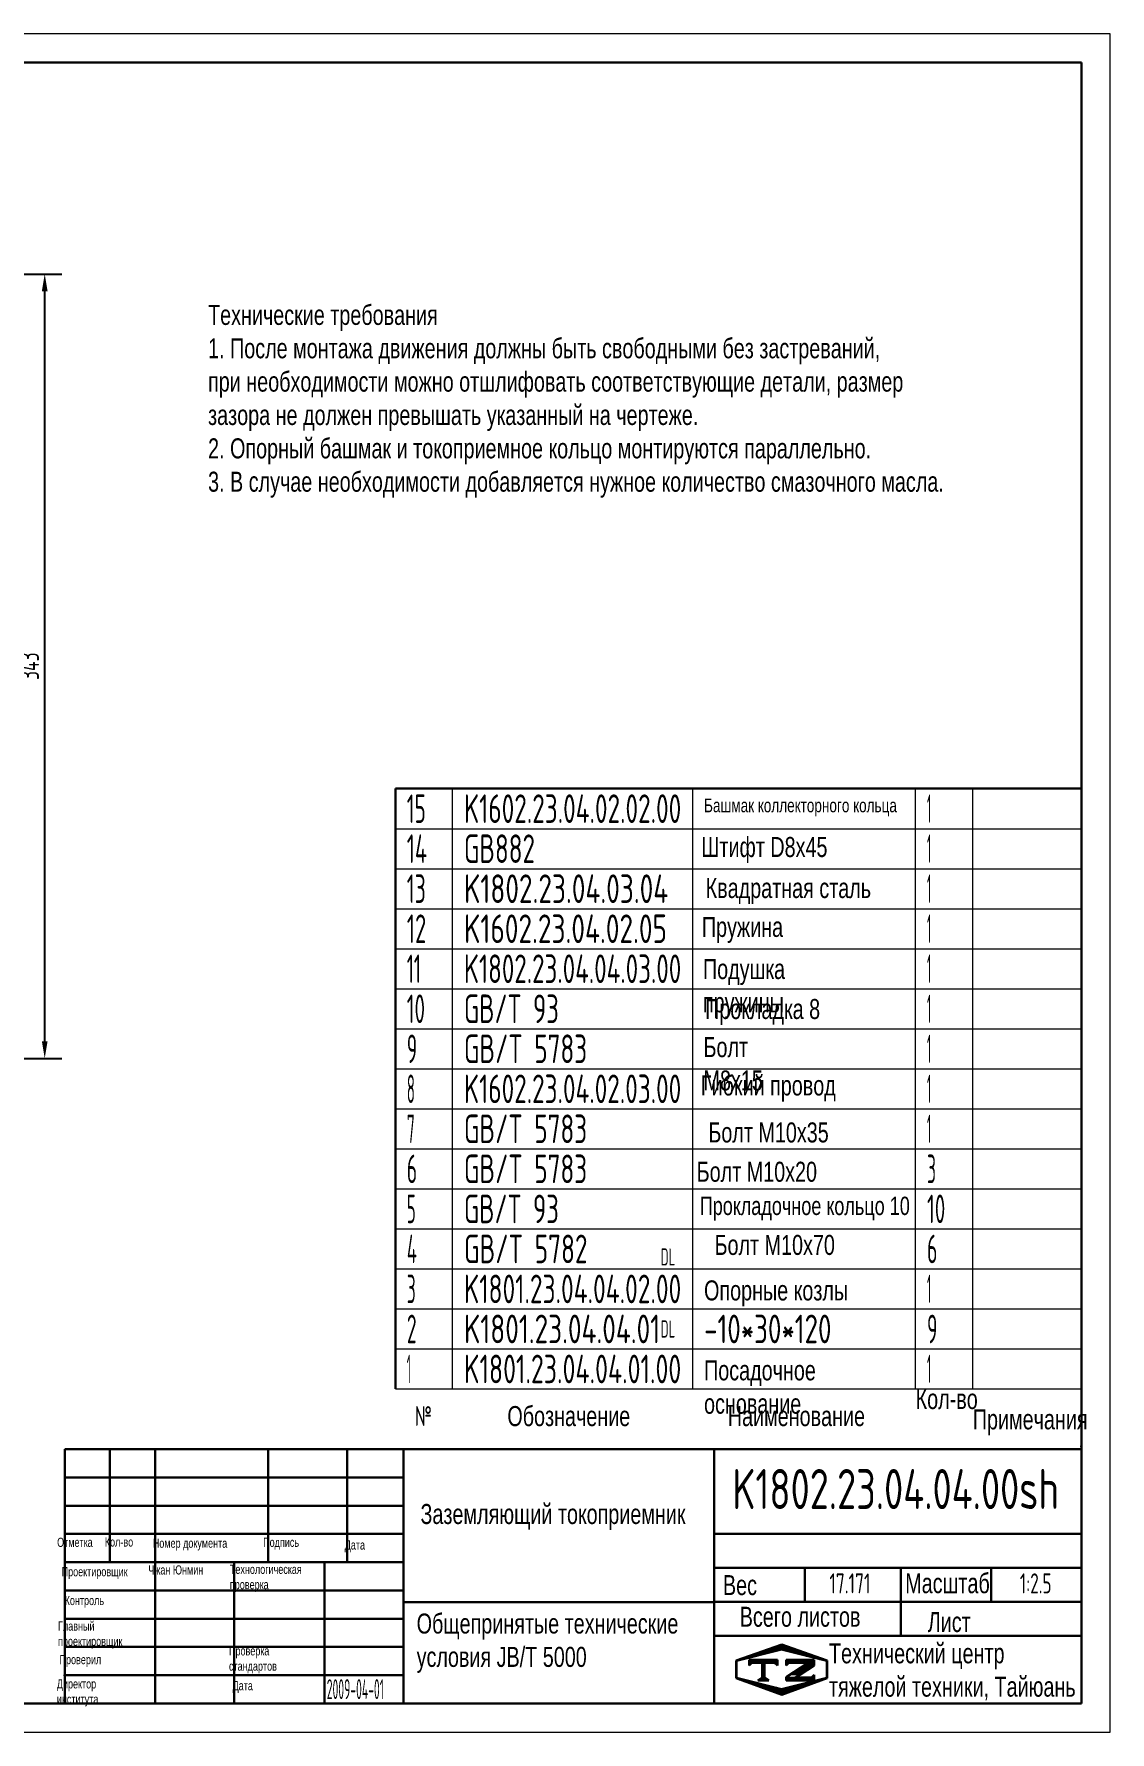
# Model space of a CAD drawing. Header units: millimetres. Extents: x 0 to 1050, y 0 to 742.
# Drawn here: x 579 to 1050, y 0 to 742 of the extents above; entities that cross this region are included whole.
import ezdxf
from ezdxf.enums import TextEntityAlignment as Align

# ---------------------------------------------------------------- set-up
doc = ezdxf.new("R2010")
doc.units = ezdxf.units.MM
doc.header["$LTSCALE"] = 25
doc.linetypes.add('F', pattern=[0.75, 0.5, -0.25])
doc.layers.get('0').update_dxf_attribs({"lineweight": 30})
doc.layers.get('Defpoints').update_dxf_attribs({"lineweight": 30})
for name, color, linetype, lineweight in [('01', 7, 'Continuous', 30), ('02', 1, 'Continuous', 13), ('04', 2, 'F', 13), ('08', 1, 'Continuous', 13), ('11', 3, 'Continuous', 13), ('THICK', 7, 'Continuous', 30)]:
    doc.layers.add(name, color=color, linetype=linetype, lineweight=lineweight)
doc.styles.get("Standard").update_dxf_attribs({"font": 'isocp', "width": 0.707, "bigfont": 'intecad.shx'})
doc.dimstyles.new('INTE', dxfattribs={"dimscale": 2.5, "dimtxt": 3.5, "dimasz": 3, "dimexe": 3, "dimexo": 0, "dimgap": 1, "dimtad": 1, "dimdec": 1, "dimdsep": 46, "dimtxsty": 'Standard', "dimcen": 0, "dimclrd": 1, "dimclre": 1, "dimclrt": 3, "dimaunit": 1, "dimadec": 0, "dimazin": 0, "dimtfac": 1, "dimtdec": 1, "dimtmove": 0, "dimatfit": 0, "dimfxl": 1, "dimarcsym": 0})

# ---------------------------------------------------------------- blocks, each defined once
blk = doc.blocks.new('*D9')
at = {"layer": '08', "color": 1, "lineweight": -2, "ltscale": 1.666667}
for p, q in [((371.06, 637.53), (591.67, 637.53)), ((584.17, 302.03), (584.17, 630.03)), ((509.1, 294.53), (591.67, 294.53))]:
    blk.add_line(p, q, dxfattribs=at)
at = {"layer": '08', "color": 1, "ltscale": 1.666667}
for points in [[(582.92, 630.03), (585.42, 630.03), (584.17, 637.53)], [(582.92, 302.03), (585.42, 302.03), (584.17, 294.53)]]:
    blk.add_solid(points, dxfattribs=at)
at = {"layer": 'Defpoints', "color": 0, "ltscale": 1.666667}
for p in [(371.06, 637.53), (584.17, 637.53), (509.1, 294.53)]:
    blk.add_point(p, dxfattribs=at)
at = {"layer": '08', "color": 3, "ltscale": 1.666667, "insert": (577.29, 466.03), "char_height": 8.75, "attachment_point": 5, "rotation": 90}
blk.add_mtext('343', dxfattribs=at)
blk = doc.blocks.new('*U31')
at = {"layer": '01'}
for points in [[(415, 292), (25, 292)], [(415, 5), (415, 292)], [(25, 5), (415, 5)]]:
    blk.add_lwpolyline(points, dxfattribs=at)
at = {"layer": '02'}
for points in [[(420, 297), (0, 297)], [(420, 0), (420, 297)], [(0, 0), (420, 0)]]:
    blk.add_lwpolyline(points, dxfattribs=at)
blk = doc.blocks.new('*U33')
at = {"layer": '01'}
for p, q in [((0, -17.5), (0, 0)), ((300, -17.5), (300, 0))]:
    blk.add_line(p, q, dxfattribs=at)
at = {"layer": '02'}
for p, q in [((0, 0), (25, 0)), ((25, -17.5), (25, 0)), ((25, 0), (130, 0)), ((130, -17.5), (130, 0)), ((130, 0), (227.5, 0)), ((227.5, -17.5), (227.5, 0)), ((227.5, 0), (252.5, 0)), ((252.5, -17.5), (252.5, 0)), ((252.5, 0), (300, 0))]:
    blk.add_line(p, q, dxfattribs=at)
blk = doc.blocks.new('*U34')
at = {"layer": '01'}
for p, q in [((0, -17.5), (0, 0)), ((300, -17.5), (300, 0))]:
    blk.add_line(p, q, dxfattribs=at)
at = {"layer": '02'}
for p, q in [((0, 0), (25, 0)), ((25, -17.5), (25, 0)), ((25, 0), (130, 0)), ((130, -17.5), (130, 0)), ((130, 0), (227.5, 0)), ((227.5, -17.5), (227.5, 0)), ((227.5, 0), (252.5, 0)), ((252.5, -17.5), (252.5, 0)), ((252.5, 0), (300, 0))]:
    blk.add_line(p, q, dxfattribs=at)
blk = doc.blocks.new('*U35')
at = {"layer": '01'}
for p, q in [((0, -17.5), (0, 0)), ((300, -17.5), (300, 0))]:
    blk.add_line(p, q, dxfattribs=at)
at = {"layer": '02'}
for p, q in [((0, 0), (25, 0)), ((25, -17.5), (25, 0)), ((25, 0), (130, 0)), ((130, -17.5), (130, 0)), ((130, 0), (227.5, 0)), ((227.5, -17.5), (227.5, 0)), ((227.5, 0), (252.5, 0)), ((252.5, -17.5), (252.5, 0)), ((252.5, 0), (300, 0))]:
    blk.add_line(p, q, dxfattribs=at)
blk = doc.blocks.new('*U36')
at = {"layer": '01'}
for p, q in [((0, -17.5), (0, 0)), ((300, -17.5), (300, 0))]:
    blk.add_line(p, q, dxfattribs=at)
at = {"layer": '02'}
for p, q in [((0, 0), (25, 0)), ((25, -17.5), (25, 0)), ((25, 0), (130, 0)), ((130, -17.5), (130, 0)), ((130, 0), (227.5, 0)), ((227.5, -17.5), (227.5, 0)), ((227.5, 0), (252.5, 0)), ((252.5, -17.5), (252.5, 0)), ((252.5, 0), (300, 0))]:
    blk.add_line(p, q, dxfattribs=at)
blk = doc.blocks.new('*U37')
at = {"layer": '01'}
for p, q in [((0, -17.5), (0, 0)), ((300, -17.5), (300, 0))]:
    blk.add_line(p, q, dxfattribs=at)
at = {"layer": '02'}
for p, q in [((0, 0), (25, 0)), ((25, -17.5), (25, 0)), ((25, 0), (130, 0)), ((130, -17.5), (130, 0)), ((130, 0), (227.5, 0)), ((227.5, -17.5), (227.5, 0)), ((227.5, 0), (252.5, 0)), ((252.5, -17.5), (252.5, 0)), ((252.5, 0), (300, 0))]:
    blk.add_line(p, q, dxfattribs=at)
blk = doc.blocks.new('*U38')
at = {"layer": '01'}
for p, q in [((0, -17.5), (0, 0)), ((300, -17.5), (300, 0))]:
    blk.add_line(p, q, dxfattribs=at)
at = {"layer": '02'}
for p, q in [((0, 0), (25, 0)), ((25, -17.5), (25, 0)), ((25, 0), (130, 0)), ((130, -17.5), (130, 0)), ((130, 0), (227.5, 0)), ((227.5, -17.5), (227.5, 0)), ((227.5, 0), (252.5, 0)), ((252.5, -17.5), (252.5, 0)), ((252.5, 0), (300, 0))]:
    blk.add_line(p, q, dxfattribs=at)
blk = doc.blocks.new('*U39')
at = {"layer": '01'}
for p, q in [((0, -17.5), (0, 0)), ((300, -17.5), (300, 0))]:
    blk.add_line(p, q, dxfattribs=at)
at = {"layer": '02'}
for p, q in [((0, 0), (25, 0)), ((25, -17.5), (25, 0)), ((25, 0), (130, 0)), ((130, -17.5), (130, 0)), ((130, 0), (227.5, 0)), ((227.5, -17.5), (227.5, 0)), ((227.5, 0), (252.5, 0)), ((252.5, -17.5), (252.5, 0)), ((252.5, 0), (300, 0))]:
    blk.add_line(p, q, dxfattribs=at)
blk = doc.blocks.new('*U40')
at = {"layer": '01'}
for p, q in [((0, -17.5), (0, 0)), ((300, -17.5), (300, 0))]:
    blk.add_line(p, q, dxfattribs=at)
at = {"layer": '02'}
for p, q in [((0, 0), (25, 0)), ((25, -17.5), (25, 0)), ((25, 0), (130, 0)), ((130, -17.5), (130, 0)), ((130, 0), (227.5, 0)), ((227.5, -17.5), (227.5, 0)), ((227.5, 0), (252.5, 0)), ((252.5, -17.5), (252.5, 0)), ((252.5, 0), (300, 0))]:
    blk.add_line(p, q, dxfattribs=at)
blk = doc.blocks.new('*U41')
at = {"layer": '01'}
for p, q in [((0, -17.5), (0, 0)), ((300, -17.5), (300, 0))]:
    blk.add_line(p, q, dxfattribs=at)
at = {"layer": '02'}
for p, q in [((0, 0), (25, 0)), ((25, -17.5), (25, 0)), ((25, 0), (130, 0)), ((130, -17.5), (130, 0)), ((130, 0), (227.5, 0)), ((227.5, -17.5), (227.5, 0)), ((227.5, 0), (252.5, 0)), ((252.5, -17.5), (252.5, 0)), ((252.5, 0), (300, 0))]:
    blk.add_line(p, q, dxfattribs=at)
blk = doc.blocks.new('*U42')
at = {"layer": '01'}
for p, q in [((0, -17.5), (0, 0)), ((300, -17.5), (300, 0))]:
    blk.add_line(p, q, dxfattribs=at)
at = {"layer": '02'}
for p, q in [((0, 0), (25, 0)), ((25, -17.5), (25, 0)), ((25, 0), (130, 0)), ((130, -17.5), (130, 0)), ((130, 0), (227.5, 0)), ((227.5, -17.5), (227.5, 0)), ((227.5, 0), (252.5, 0)), ((252.5, -17.5), (252.5, 0)), ((252.5, 0), (300, 0))]:
    blk.add_line(p, q, dxfattribs=at)
blk = doc.blocks.new('*U43')
at = {"layer": '01'}
for p, q in [((0, -17.5), (0, 0)), ((300, -17.5), (300, 0))]:
    blk.add_line(p, q, dxfattribs=at)
at = {"layer": '02'}
for p, q in [((0, 0), (25, 0)), ((25, -17.5), (25, 0)), ((25, 0), (130, 0)), ((130, -17.5), (130, 0)), ((130, 0), (227.5, 0)), ((227.5, -17.5), (227.5, 0)), ((227.5, 0), (252.5, 0)), ((252.5, -17.5), (252.5, 0)), ((252.5, 0), (300, 0))]:
    blk.add_line(p, q, dxfattribs=at)
blk = doc.blocks.new('*U44')
at = {"layer": '01'}
for p, q in [((0, -17.5), (0, 0)), ((300, -17.5), (300, 0))]:
    blk.add_line(p, q, dxfattribs=at)
at = {"layer": '02'}
for p, q in [((0, 0), (25, 0)), ((25, -17.5), (25, 0)), ((25, 0), (130, 0)), ((130, -17.5), (130, 0)), ((130, 0), (227.5, 0)), ((227.5, -17.5), (227.5, 0)), ((227.5, 0), (252.5, 0)), ((252.5, -17.5), (252.5, 0)), ((252.5, 0), (300, 0))]:
    blk.add_line(p, q, dxfattribs=at)
blk = doc.blocks.new('*U45')
at = {"layer": '01'}
for p, q in [((0, -17.5), (0, 0)), ((300, -17.5), (300, 0))]:
    blk.add_line(p, q, dxfattribs=at)
at = {"layer": '02'}
for p, q in [((0, 0), (25, 0)), ((25, -17.5), (25, 0)), ((25, 0), (130, 0)), ((130, -17.5), (130, 0)), ((130, 0), (227.5, 0)), ((227.5, -17.5), (227.5, 0)), ((227.5, 0), (252.5, 0)), ((252.5, -17.5), (252.5, 0)), ((252.5, 0), (300, 0))]:
    blk.add_line(p, q, dxfattribs=at)
blk = doc.blocks.new('*U46')
at = {"layer": '01'}
for p, q in [((0, -17.5), (0, 0)), ((300, -17.5), (300, 0))]:
    blk.add_line(p, q, dxfattribs=at)
at = {"layer": '02'}
for p, q in [((0, 0), (25, 0)), ((25, -17.5), (25, 0)), ((25, 0), (130, 0)), ((130, -17.5), (130, 0)), ((130, 0), (227.5, 0)), ((227.5, -17.5), (227.5, 0)), ((227.5, 0), (252.5, 0)), ((252.5, -17.5), (252.5, 0)), ((252.5, 0), (300, 0))]:
    blk.add_line(p, q, dxfattribs=at)
blk = doc.blocks.new('*U47')
at = {"layer": '01'}
for p, q in [((0, -17.5), (0, 0)), ((0, 0), (25, 0)), ((25, 0), (130, 0)), ((130, 0), (227.5, 0)), ((227.5, 0), (252.5, 0)), ((252.5, 0), (300, 0)), ((300, -17.5), (300, 0))]:
    blk.add_line(p, q, dxfattribs=at)
at = {"layer": '02'}
for p, q in [((25, -17.5), (25, 0)), ((130, -17.5), (130, 0)), ((227.5, -17.5), (227.5, 0)), ((252.5, -17.5), (252.5, 0))]:
    blk.add_line(p, q, dxfattribs=at)
blk = doc.blocks.new('*X51')
at = {"color": 0}
for p, q in [((127.06, 7.8), (132.06, 7.8)), ((127.06, 7.5), (132.06, 7.5)), ((127.06, 7.2), (127.32, 7.2)), ((129.23, 6.3), (131.04, 6.3)), ((129.7, 6.6), (131.51, 6.6)), ((130.16, 6.9), (131.98, 6.9)), ((130.62, 7.2), (132.06, 7.2)), ((127.84, 5.4), (129.64, 5.4)), ((128.3, 5.7), (130.1, 5.7)), ((128.77, 6), (130.57, 6))]:
    blk.add_line(p, q, dxfattribs=at)
blk = doc.blocks.new('*X52')
at = {"color": 0}
for p, q in [((127.06, 4.8), (132.06, 4.8)), ((127.06, 4.5), (132.06, 4.5)), ((131.84, 5.1), (132.06, 5.1))]:
    blk.add_line(p, q, dxfattribs=at)
blk = doc.blocks.new('*X50')
at = {"color": 0}
for p, q in [((122.34, 4.5), (123.72, 4.5)), ((122.82, 4.8), (123.24, 4.8))]:
    blk.add_line(p, q, dxfattribs=at)
blk = doc.blocks.new('*X49')
at = {"color": 0}
for p, q in [((120.53, 7.8), (125.53, 7.8)), ((120.53, 7.5), (125.53, 7.5)), ((120.53, 7.2), (120.79, 7.2)), ((125.27, 7.2), (125.53, 7.2))]:
    blk.add_line(p, q, dxfattribs=at)
blk = doc.blocks.new('*X48')
at = {"color": 0}
for p, q in [((122.38, 9.3), (124.32, 9.3)), ((123.24, 9.6), (125.52, 9.6)), ((124.1, 9.9), (128.52, 9.9)), ((124.97, 10.2), (127.67, 10.2)), ((125.83, 10.5), (126.82, 10.5)), ((127.02, 9.6), (129.37, 9.6)), ((128.22, 9.3), (130.22, 9.3)), ((118.22, 7.8), (118.32, 7.8)), ((118.22, 7.5), (118.27, 7.5)), ((118.22, 7.2), (118.27, 7.2)), ((118.22, 6.9), (118.27, 6.9)), ((118.22, 6.6), (118.27, 6.6)), ((118.22, 6.3), (118.27, 6.3)), ((118.94, 8.1), (119.52, 8.1)), ((119.8, 8.4), (120.72, 8.4)), ((120.66, 8.7), (121.92, 8.7)), ((121.52, 9), (123.12, 9)), ((129.42, 9), (131.07, 9)), ((130.62, 8.7), (131.92, 8.7)), ((131.82, 8.4), (132.77, 8.4)), ((133.02, 8.1), (133.62, 8.1)), ((134.22, 7.8), (134.32, 7.8)), ((134.27, 7.5), (134.32, 7.5)), ((134.27, 7.2), (134.32, 7.2)), ((134.27, 6.9), (134.32, 6.9)), ((134.27, 6.6), (134.32, 6.6)), ((134.27, 6.3), (134.32, 6.3)), ((118.22, 6), (118.27, 6)), ((118.22, 5.7), (118.27, 5.7)), ((118.22, 5.4), (118.27, 5.4)), ((118.22, 5.1), (118.27, 5.1)), ((118.22, 4.8), (118.27, 4.8)), ((118.79, 4.5), (119.42, 4.5)), ((119.61, 4.2), (120.62, 4.2)), ((120.43, 3.9), (121.82, 3.9)), ((121.26, 3.6), (123.02, 3.6)), ((122.08, 3.3), (124.22, 3.3)), ((128.32, 3.3), (130.51, 3.3)), ((129.52, 3.6), (131.32, 3.6)), ((130.72, 3.9), (132.14, 3.9)), ((131.92, 4.2), (132.95, 4.2)), ((133.12, 4.5), (133.76, 4.5)), ((134.27, 6), (134.32, 6)), ((134.27, 5.7), (134.32, 5.7)), ((134.27, 5.4), (134.32, 5.4)), ((134.27, 5.1), (134.32, 5.1)), ((134.27, 4.8), (134.32, 4.8)), ((122.91, 3), (125.42, 3)), ((123.73, 2.7), (128.89, 2.7)), ((124.55, 2.4), (128.07, 2.4)), ((125.38, 2.1), (127.26, 2.1)), ((126.2, 1.8), (126.45, 1.8)), ((127.12, 3), (129.7, 3))]:
    blk.add_line(p, q, dxfattribs=at)

msp = doc.modelspace()

# ---------------------------------------------------------------- linework, layer by layer
at = {"layer": '01'}
msp.add_point((1037.5, 125), dxfattribs=at)
at = {"layer": '04'}
msp.add_line((737.5, 150), (1037.5, 150), dxfattribs=at)
at = {"layer": '04', "linetype": 'ByBlock'}
msp.add_line((737.5, 150), (1037.5, 150), dxfattribs=at)
at = {"layer": 'THICK'}
for p, q in [((592.9266, 123.6433), (592.9266, 12.5)), ((592.9266, 123.6433), (1037.5, 123.6433)), ((612.6791, 123.5897), (612.6791, 123.6433)), ((612.6855, 74.2463), (612.6855, 123.6433)), ((632.4443, 12.5), (632.4443, 123.6433)), ((681.8413, 74.2463), (681.8413, 123.6433)), ((716.4192, 74.2463), (716.4192, 123.6433)), ((741.1178, 12.5), (741.1178, 123.6433)), ((876.9596, 12.5), (876.9596, 123.6433)), ((1037.5, 12.5), (1037.5, 123.6433)), ((592.9266, 86.5956), (741.1178, 86.5956)), ((876.9596, 86.5956), (1037.5, 86.5956)), ((592.9266, 74.2463), (741.1178, 74.2463)), ((667.0222, 12.5), (667.0222, 74.2463)), ((706.5398, 12.5), (706.5398, 74.2463)), ((876.9596, 71.7764), (1037.5, 71.7764)), ((916.4773, 56.9573), (916.4773, 71.7764)), ((958.4647, 42.1382), (958.4647, 71.7764)), ((997.9824, 56.9573), (997.9824, 71.7764)), ((741.1178, 56.7432), (876.9596, 56.7432)), ((876.9596, 56.9573), (1037.5, 56.9573)), ((876.9596, 42.1382), (1037.5, 42.1382)), ((592.9266, 12.5), (1037.5, 12.5))]:
    msp.add_line(p, q, dxfattribs=at)
at = {"layer": 'THICK', "color": 3}
for p, q in [((592.9266, 111.2941), (741.1178, 111.2941)), ((592.9266, 98.9448), (741.1178, 98.9448)), ((592.9266, 61.897), (741.1178, 61.897)), ((592.9266, 49.5478), (741.1178, 49.5478)), ((592.9266, 37.1985), (741.1178, 37.1985)), ((886.4737, 31.2859), (906.4919, 38.2583)), ((906.4919, 38.2583), (926.2502, 31.2859)), ((886.4737, 23.5213), (886.4737, 31.2859)), ((886.6037, 31.1289), (906.3625, 36.0686)), ((886.6037, 23.7193), (886.6037, 31.1289)), ((892.183, 29.0463), (892.183, 31.5162)), ((892.183, 31.5162), (904.5323, 31.5162)), ((893.4179, 30.2812), (892.183, 29.0463)), ((903.2974, 30.2812), (893.4179, 30.2812)), ((897.8172, 30.293), (897.8172, 23.5188)), ((898.3575, 30.293), (898.3575, 23.5188)), ((898.9749, 30.293), (898.9749, 23.5188)), ((904.5323, 29.0463), (903.2974, 30.2812)), ((904.5323, 31.5162), (904.5323, 29.0463)), ((906.3625, 36.0686), (926.1213, 31.1289)), ((908.3138, 31.5162), (908.3138, 29.0463)), ((908.3138, 31.5162), (920.6631, 31.5162)), ((908.3138, 29.0463), (909.5487, 30.2812)), ((918.0386, 30.2812), (908.3138, 23.9892)), ((909.5487, 30.2812), (918.0386, 30.2812)), ((920.6631, 31.5162), (920.6631, 29.0463)), ((926.1213, 31.1289), (926.1213, 23.7193)), ((926.2502, 31.2859), (926.2502, 23.5213)), ((592.9266, 24.8493), (741.1178, 24.8493)), ((906.4919, 16.232), (886.4737, 23.5213)), ((906.3625, 18.7796), (886.6037, 23.7193)), ((898.3575, 24.0833), (895.9649, 22.5779)), ((895.9649, 22.5779), (898.3575, 22.5779)), ((898.3575, 24.0833), (900.7501, 22.5779)), ((900.7501, 22.5779), (898.3575, 22.5779)), ((926.1213, 23.7193), (906.3625, 18.7796)), ((926.2502, 23.5213), (906.4919, 16.232)), ((908.3138, 23.9892), (908.3138, 22.5779)), ((908.3138, 22.5779), (920.6627, 22.5779)), ((914.336, 25.0208), (912.4485, 23.8128)), ((919.4278, 23.8128), (912.4485, 23.8128)), ((920.6627, 29.0699), (914.336, 25.0208)), ((920.6627, 25.0478), (919.4278, 23.8128)), ((920.6627, 22.5779), (920.6627, 25.0478))]:
    msp.add_line(p, q, dxfattribs=at)
for p in [(592.9266, 24.8493), (592.9266, 12.5)]:
    msp.add_point(p, dxfattribs=at)

# ---------------------------------------------------------------- block references
at = {"layer": '04', "xscale": 2.5, "yscale": 2.5, "zscale": 2.5}
msp.add_blockref('*U31', (0, 0), dxfattribs=at)
at = {"layer": '04'}
for name, p in [('*U47', (737.5, 412.5)), ('*U46', (737.5, 395)), ('*U45', (737.5, 377.5)), ('*U44', (737.5, 360)), ('*U43', (737.5, 342.5)), ('*U42', (737.5, 325)), ('*U41', (737.5, 307.5)), ('*U40', (737.5, 290)), ('*U39', (737.5, 272.5)), ('*U38', (737.5, 255)), ('*U37', (737.5, 237.5)), ('*U36', (737.5, 220)), ('*U35', (737.5, 202.5)), ('*U34', (737.5, 185)), ('*U33', (737.5, 167.5))]:
    msp.add_blockref(name, p, dxfattribs=at)
at = {"layer": 'THICK', "color": 3, "xscale": 2.469852000000373, "yscale": 2.469852000000003, "zscale": 2.469852000000001}
for name in ['*X48', '*X49', '*X51', '*X50', '*X52']:
    msp.add_blockref(name, (594.4887, 11.8966), dxfattribs=at)

# ---------------------------------------------------------------- texts
at = {"layer": '04', "attachment_point": 1}
for s, insert, char_height, width in [('{\\fArial|b0|i0|c0|p34;\\C3;Технические требования\\P1. После монтажа движения должны быть свободными без застреваний,\\Pпри необходимости можно отшлифовать соответствующие детали, размер\\Pзазора не должен превышать указанный на чертеже.\\P2. Опорный башмак и токоприемное кольцо монтируются параллельно.\\P3. В случае необходимости добавляется нужное количество смазочного масла.}', (655.5962, 624.0272), 8.75, 614.191521), ('{\\fArial|b0|i0|c204|p34;\\C3;Подушка пружины}', (871.9951, 338.0032), 8.75, 0.236328), ('{\\fArial|b0|i0|c204|p34;\\C3;Болт М8х15}', (872.24, 303.8624), 8.75, 0.236328), ('{\\fArial|b0|i0|c204|p34;\\C3;Посадочное основание}', (872.4738, 162.5301), 8.75, 0.236328), ('{\\fArial|b0|i0|c204|p34;\\C250;Отметка}', (589.5909, 84.9694), 4, 0.131131), ('{\\fArial|b0|i0|c204|p34;\\C250;Проверка\\Pстандартов}', (664.7359, 37.5), 4, 72.764082)]:
    msp.add_mtext(s, dxfattribs=dict(at, insert=insert, char_height=char_height, width=width))
for s, insert, char_height in [('{\\fArial|b0|i0|c204|p34;\\C3;Башмак коллекторного кольца}', (872.4672, 408.1719), 6), ('{\\fArial|b0|i0|c204|p34;\\C3;Штифт \\fArial|b0|i0|c0|p34;D8x45}', (871.2861, 391.3667), 8.75), ('{\\fArial|b0|i0|c204|p34;\\C3;Квадратная сталь}', (873.1767, 373.4215), 8.75), ('{\\fArial|b0|i0|c204|p34;\\C3;Пружина}', (871.5224, 356.4207), 8.75), ('{\\fArial|b0|i0|c204|p34;\\C3;Прокладка 8}', (872.9404, 320.5302), 8.75), ('{\\fArial|b0|i0|c204|p34;\\C3;Гибкий провод}', (871.0584, 287.0978), 8.75), ('{\\fArial|b0|i0|c204|p34;\\C3;Болт М10х35}', (874.367, 266.5552), 8.75), ('{\\fArial|b0|i0|c204|p34;\\C3;Болт М10х20}', (869.2572, 249.3664), 8.75), ('{\\fArial|b0|i0|c204|p34;\\C3;Прокладочное кольцо 10}', (870.5832, 234.075), 8), ('{\\fArial|b0|i0|c204|p34;\\C3;Болт М10х70}', (877.067, 217.3707), 8.75), ('{\\fArial|b0|i0|c204|p34;\\C3;Опорные козлы}', (872.4738, 197.4761), 8.75), ('{\\fArial|b0|i0|c204|p34;\\C250;Кол-во}', (965, 150), 8.75), ('{\\Fisocp,intecad|c204;\\C250;№}', (746.0161, 142.5286), 8.75), ('{\\fArial|b0|i0|c204|p34;\\C250;Обозначение}', (786.4677, 142.5286), 8.75), ('{\\fArial|b0|i0|c204|p34;\\C250;Наименование}', (882.871, 142.5286), 8.75), ('{\\fArial|b0|i0|c204|p34;\\C250;Примечания}', (990, 141.1008), 8.75), ('{\\fArial|b0|i0|c204|p34;\\C3;Заземляющий токоприемник}', (748.4794, 99.7157), 8.75), ('{\\fArial|b0|i0|c204|p34;\\C250;Кол-во}', (610.4406, 85.1004), 4), ('{\\fArial|b0|i0|c204|p34;\\C250;Номер документа}', (631.4214, 84.5763), 4), ('{\\fArial|b0|i0|c204|p34;\\C250;Подпись}', (679.6774, 84.9694), 4), ('{\\fArial|b0|i0|c204|p34;\\C250;Дата}', (715.3448, 83.7902), 4), ('{\\fArial|b0|i0|c204|p34;\\C250;Проектировщик}', (591.5658, 72.096), 4), ('{\\fArial|b0|i0|c204|p34;\\C250;Чжан Юнмин}', (629.4625, 72.8821), 4), ('{\\fArial|b0|i0|c204|p34;\\C250;Технологическая\\Pпроверка}', (665.1299, 73.1441), 4), ('{\\fArial|b0|i0|c204|p34;\\C250;Вес}', (880.7344, 68.6279), 8.75), ('{\\fArial|b0|i0|c204|p34;\\C250;Масштаб}', (960.4464, 69.4662), 8.75), ('{\\fArial|b0|i0|c204|p34;\\C250;Контроль}', (592.8771, 59.5185), 4), ('{\\fArial|b0|i0|c204|p34;\\C250;Общепринятые технические\\Pусловия \\fArial|b0|i0|c0|p34;JB/T 5000}', (746.8025, 51.8196), 8.75), ('{\\fArial|b0|i0|c204|p34;\\C250;Всего листов}', (888.0763, 54.7952), 8.75), ('{\\fArial|b0|i0|c204|p34;\\C250;Лист}', (970.3055, 52.4898), 8.75), ('{\\fArial|b0|i0|c204|p34;\\C250;Главный\\Pпроектировщик}', (589.9917, 48.3427), 4), ('{\\fArial|b0|i0|c204|p34;\\C250;Технический центр\\Pтяжелой техники, Тайюань}', (927.1028, 38.801), 8.75), ('{\\fArial|b0|i0|c204|p34;\\C250;Проверил}', (590.6473, 33.6689), 4), ('{\\fArial|b0|i0|c204|p34;\\C250;Директор\\Pинститута}', (589.4672, 23.0566), 4), ('{\\fArial|b0|i0|c204|p34;\\C250;Дата}', (666.3095, 22.2705), 4)]:
    msp.add_mtext(s, dxfattribs=dict(at, insert=insert, char_height=char_height))
at = {"layer": '11'}
for s, height, width, p, p2 in [('15', 12.5, 0.609833, (742.5, 397.5), (750.8198, 397.5)), ('K1602.23.04.02.02.00', 12.5, 0.641037, (767.5, 397.5), (862.5, 397.5)), ('1', 12.5, 0.404, (970, 397.5), (971.7675, 397.5)), ('14', 12.5, 0.614783, (742.5, 380), (751.3375, 380)), ('GB882', 12.5, 0.687764, (767.5, 380), (798.5358, 380)), ('1', 12.5, 0.404, (970, 380), (971.7675, 380)), ('13', 12.5, 0.609833, (742.5, 362.5), (750.8198, 362.5)), ('K1802.23.04.03.04', 12.5, 0.696659, (767.5, 362.5), (856.8029, 362.5)), ('1', 12.5, 0.404, (970, 362.5), (971.7675, 362.5)), ('12', 12.5, 0.611465, (742.5, 345), (750.9845, 345)), ('K1602.23.04.02.05', 12.5, 0.696599, (767.5, 345), (856.2852, 345)), ('1', 12.5, 0.404, (970, 345), (971.7675, 345)), ('11', 12.5, 0.582235, (742.5, 327.5), (748.6862, 327.5)), ('K1802.23.04.04.03.00', 12.5, 0.635675, (767.5, 327.5), (862.5, 327.5)), ('1', 12.5, 0.404, (970, 327.5), (971.7675, 327.5)), ('10', 12.5, 0.606076, (742.5, 310), (750.4607, 310)), ('GB/T 93', 12.5, 0.692517, (767.5, 310), (809.007, 310)), ('1', 12.5, 0.404, (970, 310), (971.7675, 310)), ('9', 12.5, 0.579528, (742.5, 292.5), (747.0029, 292.5)), ('GB/T 5783', 12.5, 0.695784, (767.5, 292.5), (821.3486, 292.5)), ('1', 12.5, 0.404, (970, 292.5), (971.7675, 292.5)), ('8', 12.5, 0.514182, (742.5, 275), (746.035, 275)), ('K1602.23.04.02.03.00', 12.5, 0.641037, (767.5, 275), (862.5, 275)), ('1', 12.5, 0.404, (970, 275), (971.7675, 275)), ('7', 12.5, 0.514182, (742.5, 257.5), (746.035, 257.5)), ('GB/T 5783', 12.5, 0.695784, (767.5, 257.5), (821.3486, 257.5)), ('1', 12.5, 0.404, (970, 257.5), (971.7675, 257.5)), ('6', 12.5, 0.600695, (742.5, 240), (747.0023, 240)), ('GB/T 5783', 12.5, 0.695784, (767.5, 240), (821.3486, 240)), ('3', 12.5, 0.527686, (970, 240), (973.9011, 240)), ('5', 12.5, 0.527686, (742.5, 222.5), (746.4011, 222.5)), ('GB/T 93', 12.5, 0.692517, (767.5, 222.5), (809.007, 222.5)), ('10', 12.5, 0.606076, (970, 222.5), (977.9607, 222.5)), ('4', 12.5, 0.543846, (742.5, 205), (746.9188, 205)), ('GB/T 5782', 12.5, 0.695818, (767.5, 205), (821.5133, 205)), ('6', 12.5, 0.600695, (970, 205), (974.5023, 205)), ('3', 12.5, 0.527686, (742.5, 187.5), (746.4011, 187.5)), ('K1801.23.04.04.02.00', 12.5, 0.64649, (767.5, 187.5), (862.5, 187.5)), ('1', 12.5, 0.404, (970, 187.5), (971.7675, 187.5)), ('2', 12.5, 0.562593, (742.5, 170), (746.7902, 170)), ('K1801.23.04.04.01', 12.5, 0.696239, (767.5, 170), (853.2679, 170)), ('-10*30*120', 12.5, 0.69056, (872.5, 170), (928.1832, 170)), ('9', 12.5, 0.579528, (970, 170), (974.5029, 170)), ('1', 12.5, 0.404, (742.5, 152.5), (744.2675, 152.5)), ('K1801.23.04.04.01.00', 12.5, 0.657679, (767.5, 152.5), (862.5, 152.5)), ('1', 12.5, 0.404, (970, 152.5), (971.7675, 152.5)), ('K1802.23.04.04.00sh', 17.5, 0.697931, (884.8375, 97.5), (1027.6625, 97.5)), ('17.171', 8.75, 0.67223, (927.2799, 60.625), (945.2201, 60.625)), ('1:2.5', 8.75, 0.662654, (1010.567, 60.625), (1024.433, 60.625)), ('2009-04-01', 8.75, 0.423061, (707.5, 14.375), (732.5, 14.375))]:
    msp.add_text(s, height=height, dxfattribs=dict(at, width=width)).set_placement(p, p2, align=Align.FIT)
at = {"layer": '11', "ltscale": 1.666667, "width": 0.628444}
for p, p2 in [((853.5, 204), (859.863, 204)), ((853.5, 204), (859.863, 204)), ((853.5, 204), (859.863, 204)), ((853.5, 172.5), (859.863, 172.5)), ((853.5, 172.5), (859.863, 172.5)), ((853.5, 172.5), (859.863, 172.5))]:
    msp.add_text('DL', height=7.5, dxfattribs=at).set_placement(p, p2, align=Align.FIT)

# ---------------------------------------------------------------- dimensions: what is measured, and where the dimension line sits
at = {"layer": '08', "ltscale": 1.666667}
dim = msp.add_linear_dim(base=(584.1694, 637.5297), p1=(509.1046, 294.5297), p2=(371.0624, 637.5297), angle=90, dimstyle='INTE', dxfattribs=at)
dim.commit()
dim.dimension.update_dxf_attribs({"geometry": '*D9', "text_midpoint": (577.2944, 466.0297)})

doc.saveas('drawing.dxf')
